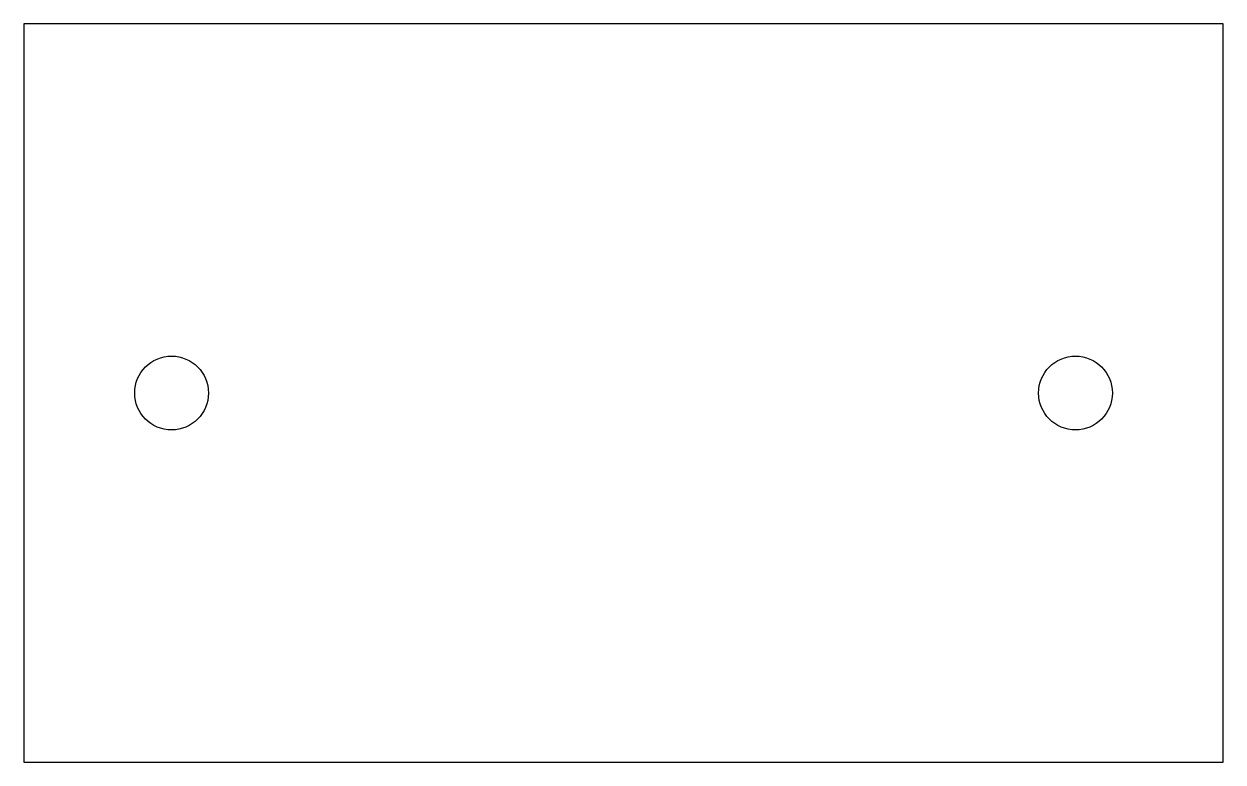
# Model space of a CAD drawing. Header units: millimetres. Extents: x 95.1 to 160.1, y 97.3 to 137.3.
import ezdxf

# ---------------------------------------------------------------- set-up
doc = ezdxf.new("R2010")
doc.units = ezdxf.units.MM
doc.layers.add('Default', color=7, linetype='Continuous')

msp = doc.modelspace()

# ---------------------------------------------------------------- linework, layer by layer
at = {"layer": 'Default', "color": 7, "linetype": 'Continuous'}
for p, q in [((160.124, 137.313), (95.124, 137.313)), ((95.124, 137.313), (95.124, 97.313)), ((160.124, 97.313), (160.124, 137.313)), ((95.124, 97.313), (160.124, 97.313))]:
    msp.add_line(p, q, dxfattribs=at)
for centre in [(103.124, 117.313), (152.124, 117.313)]:
    msp.add_circle(centre, 2, dxfattribs=at)

doc.saveas('drawing.dxf')
